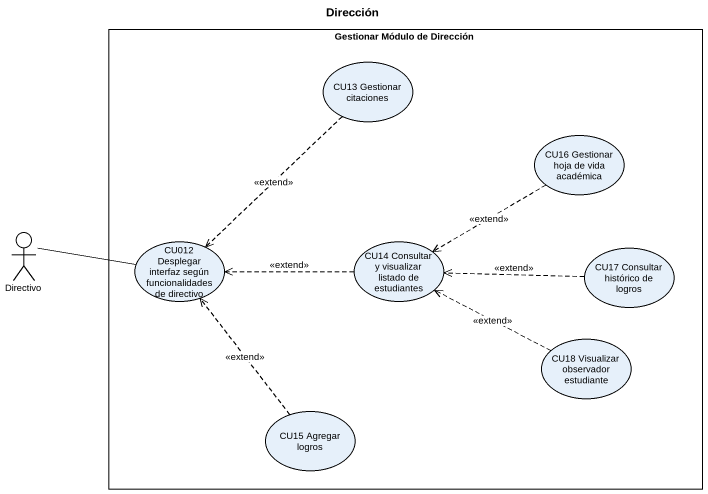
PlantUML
@startuml
title Dirección
rectangle "Gestionar Módulo de Dirección" as Gestionar_Módulo_de {
  usecase "CU13 Gestionar citaciones" as CU13_Gestionar_citaciones
  usecase "CU16 Gestionar hoja de vida académica" as CU16_Gestionar_hoja_de_vida
  usecase "CU012 Desplegar interfaz según funcionalidades de directivo" as CU012_Desplegar_interfaz
  usecase "CU14 Consultar y visualizar listado de estudiantes" as CU14_Consultar_y_visualizar
  usecase "CU17 Consultar histórico de logros" as CU17_Consultar_histórico_de
  usecase "CU18 Visualizar observador estudiante" as CU18_Visualizar_observador
  usecase "CU15 Agregar logros" as CU15_Agregar_logros
}
actor Directivo
CU13_Gestionar_citaciones ..> CU012_Desplegar_interfaz : <<extend>>
CU16_Gestionar_hoja_de_vida .left.> CU14_Consultar_y_visualizar : <<extend>>
CU012_Desplegar_interfaz -left- Directivo
CU14_Consultar_y_visualizar .left.> CU012_Desplegar_interfaz : <<extend>>
CU17_Consultar_histórico_de .left.> CU14_Consultar_y_visualizar : <<extend>>
CU18_Visualizar_observador .left.> CU14_Consultar_y_visualizar : <<extend>>
CU15_Agregar_logros .up.> CU012_Desplegar_interfaz : <<extend>>
@enduml
